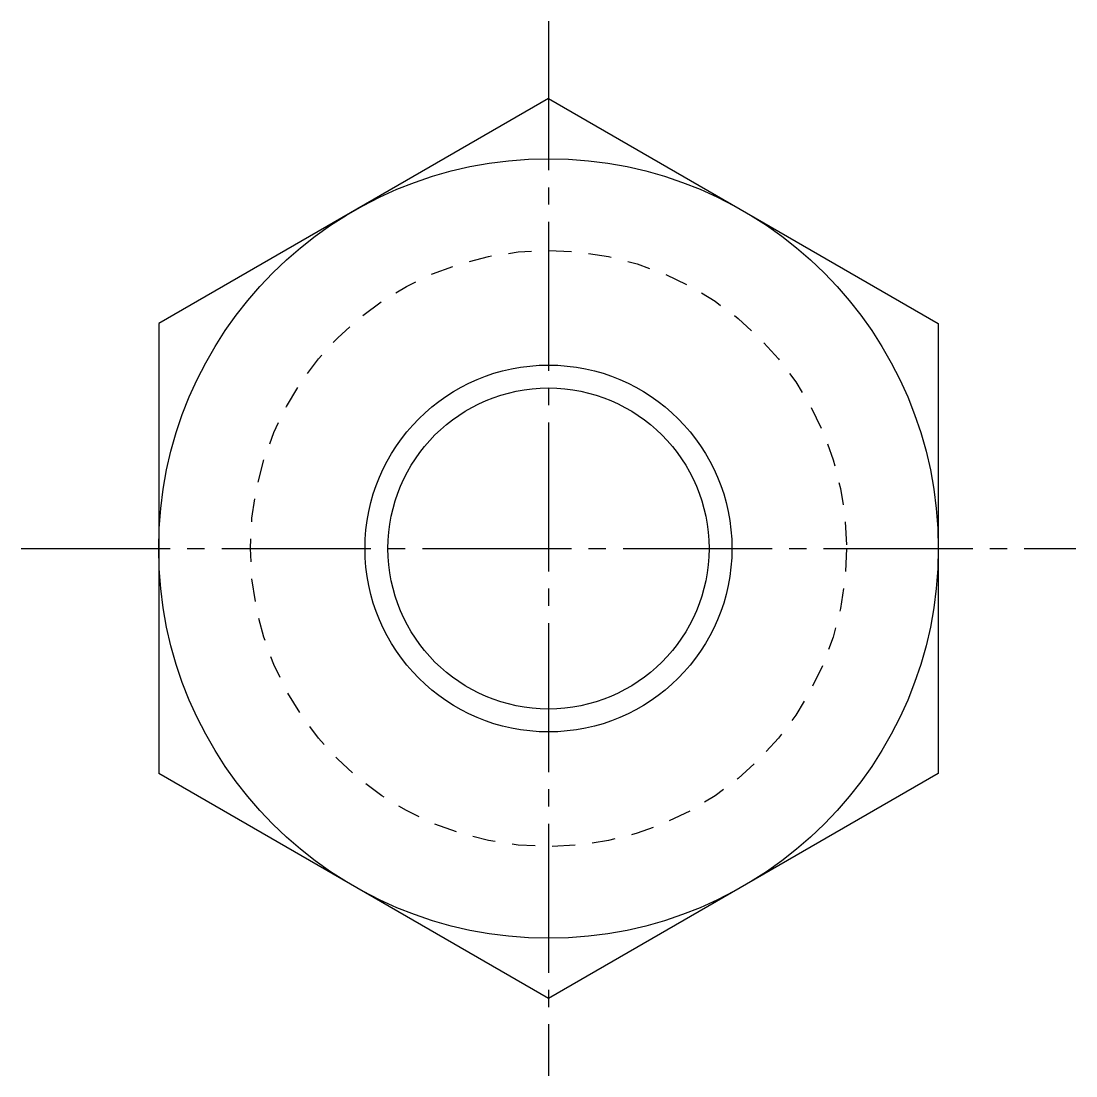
# Model space of a CAD drawing. Extents: x 21 to 343, y 20 to 204.
# Drawn here: x 241.04 to 264.04, y 180.73 to 203.73 of the extents above.
import ezdxf

# ---------------------------------------------------------------- set-up
doc = ezdxf.new("R2010")
doc.units = 0
doc.header["$LTSCALE"] = 0.25
doc.linetypes.add('CENTER', pattern=[17.5, 13, -1.5, 1.5, -1.5])
doc.linetypes.add('DASHED', pattern=[3.5, 2, -1.5])
doc.layers.get('0').update_dxf_attribs({"linetype": 'CONTINUOUS'})
doc.layers.add('CENTER', color=1, linetype='CENTER')

msp = doc.modelspace()

# ---------------------------------------------------------------- linework, layer by layer
for p, q in [((252.536, 202.05), (244.036, 197.142)), ((252.536, 202.05), (261.036, 197.142)), ((250.411, 200.823), (250.411, 200.823)), ((248.286, 199.596), (248.286, 199.596)), ((244.036, 197.142), (244.036, 187.328)), ((261.036, 197.142), (261.036, 187.328)), ((252.536, 182.42), (244.036, 187.328)), ((261.036, 187.328), (252.536, 182.42))]:
    msp.add_line(p, q)
for radius in [8.5, 3.5]:
    msp.add_circle((252.536, 192.235), radius)
at = {"color": 3, "linetype": 'DASHED'}
msp.add_circle((252.536, 192.235), 6.5, dxfattribs=at)
at = {"color": 3}
msp.add_circle((252.536, 192.235), 4, dxfattribs=at)
at = {"layer": 'CENTER', "color": 1, "linetype": 'CENTER'}
for p, q in [((252.536, 203.735), (252.536, 180.735)), ((241.036, 192.235), (264.036, 192.235))]:
    msp.add_line(p, q, dxfattribs=at)

doc.saveas('drawing.dxf')
